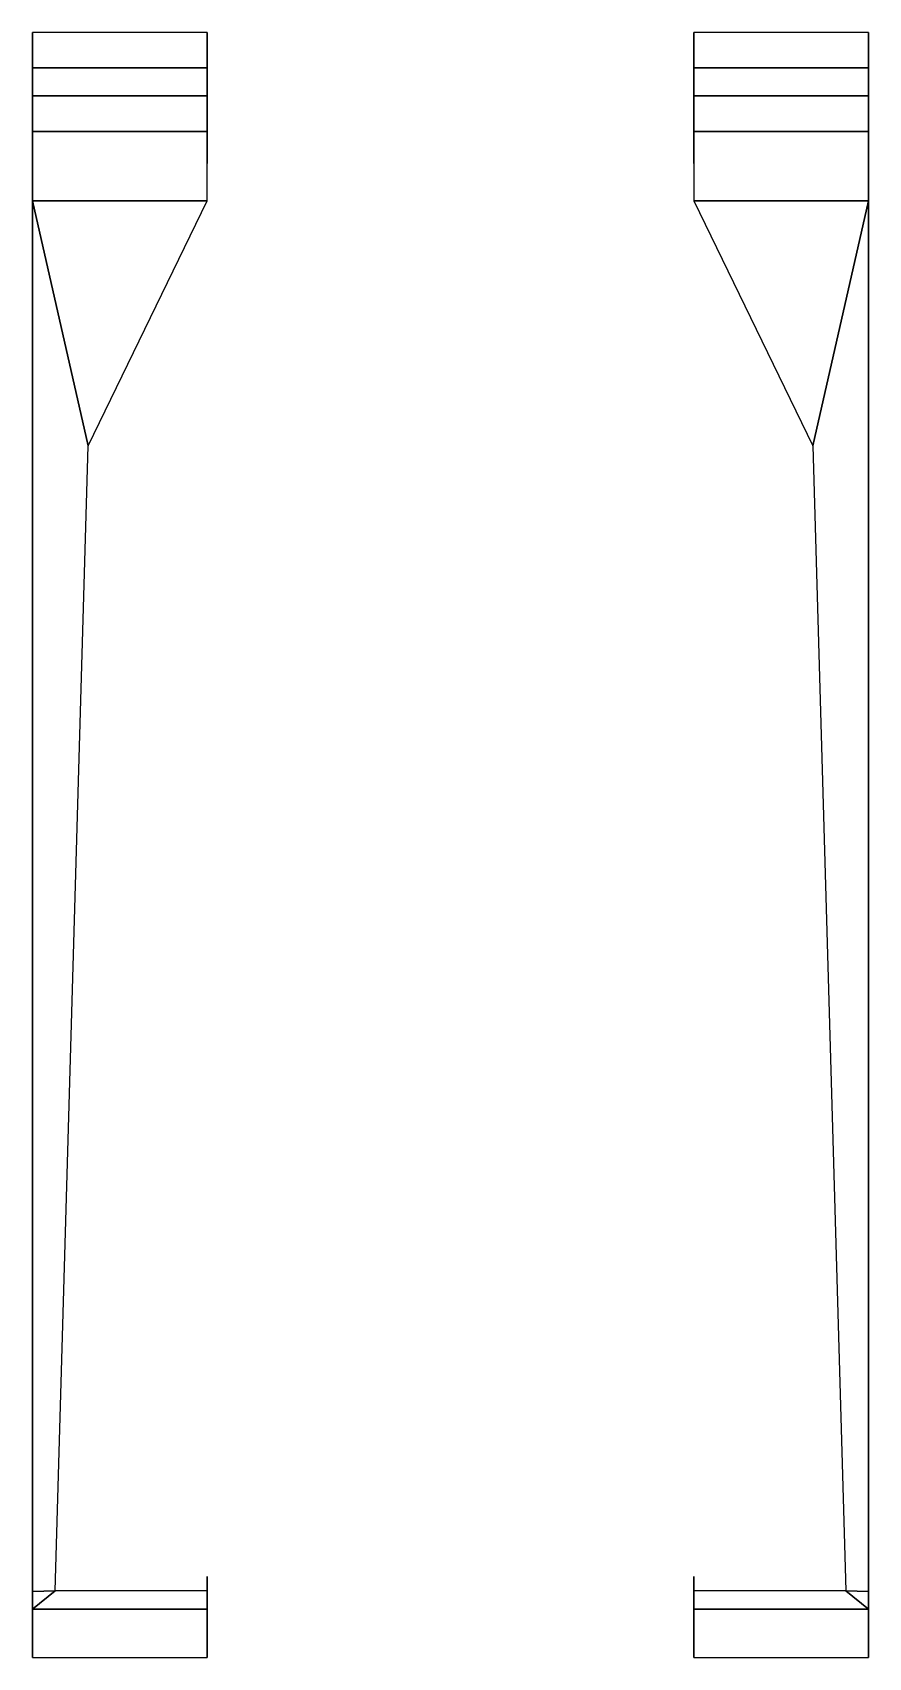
# Model space of a CAD drawing. Extents: x -1.65 to 1.65, y -3.17 to 3.24.
import ezdxf

# ---------------------------------------------------------------- set-up
doc = ezdxf.new("R2010")
doc.units = 0
doc.layers.add('FENDERS', color=6, linetype='CONTINUOUS')

msp = doc.modelspace()

# ---------------------------------------------------------------- linework, layer by layer
at = {"layer": 'FENDERS'}
for points in [[(-1.65, 3.24, 1.21), (-1.65, 3.1, 1.33), (-0.96, 3.1, 1.33), (-0.96, 3.24, 1.21)], [(-1.65, 3.22, 1.18), (-1.65, 3.08, 1.3), (-1.65, 3.1, 1.33), (-1.65, 3.24, 1.21)], [(-0.96, 3.24, 1.21), (-0.96, 3.1, 1.33), (-0.96, 3.16, 1.16)], [(0.96, 3.24, 1.21), (0.96, 3.1, 1.33), (1.65, 3.1, 1.33), (1.65, 3.24, 1.21)], [(0.96, 3.16, 1.16), (0.96, 3.16, 1.16), (0.96, 3.1, 1.33), (0.96, 3.24, 1.21)], [(1.65, 3.24, 1.21), (1.65, 3.1, 1.33), (1.65, 3.08, 1.3), (1.65, 3.22, 1.18)], [(-0.96, 3.1, 1.33), (-0.96, 2.99, 1.38), (-0.96, 2.7239, 1.4125), (-0.96, 3.16, 1.16)], [(0.96, 3.16, 1.16), (0.96, 2.7239, 1.4125), (0.96, 2.99, 1.38), (0.96, 3.1, 1.33)], [(-1.65, 3.08, 1.3), (-1.65, 2.98, 1.34), (-1.65, 2.99, 1.38), (-1.65, 3.1, 1.33)], [(-1.65, 3.1, 1.33), (-1.65, 2.99, 1.38), (-0.96, 2.99, 1.38), (-0.96, 3.1, 1.33)], [(0.96, 3.1, 1.33), (0.96, 2.99, 1.38), (1.65, 2.99, 1.38), (1.65, 3.1, 1.33)], [(1.65, 3.1, 1.33), (1.65, 2.99, 1.38), (1.65, 2.98, 1.34), (1.65, 3.08, 1.3)], [(-1.65, 2.98, 1.34), (-1.65, 2.84, 1.38), (-1.65, 2.85, 1.42), (-1.65, 2.99, 1.38)], [(-1.65, 2.99, 1.38), (-1.65, 2.85, 1.42), (-0.96, 2.85, 1.42), (-0.96, 2.99, 1.38)], [(-0.96, 2.99, 1.38), (-0.96, 2.85, 1.42), (-0.96, 2.7239, 1.4125)], [(0.96, 2.99, 1.38), (0.96, 2.85, 1.42), (1.65, 2.85, 1.42), (1.65, 2.99, 1.38)], [(0.96, 2.99, 1.38), (0.96, 2.7239, 1.4125), (0.96, 2.85, 1.42), (0.96, 2.99, 1.38)], [(1.65, 2.99, 1.38), (1.65, 2.85, 1.42), (1.65, 2.84, 1.38), (1.65, 2.98, 1.34)], [(-1.65, 2.85, 1.42), (-1.65, 2.5763, 1.4037), (-0.96, 2.5763, 1.4037), (-0.96, 2.85, 1.42)], [(-1.65, 2.84, 1.38), (-1.65, 2.5663, 1.3637), (-1.65, 2.5763, 1.4037), (-1.65, 2.85, 1.42)], [(0.96, 2.85, 1.42), (0.96, 2.5763, 1.4037), (1.65, 2.5763, 1.4037), (1.65, 2.85, 1.42)], [(1.65, 2.85, 1.42), (1.65, 2.5763, 1.4037), (1.65, 2.5663, 1.3637), (1.65, 2.84, 1.38)], [(-1.65, 2.5663, 1.3637), (-1.65, -2.92, 1.12), (-1.65, -2.91, 1.16), (-1.65, 2.5763, 1.4036)], [(-1.65, 2.5763, 1.4036), (-1.65, -2.91, 1.1601), (-1.56, -2.9072, 1.16), (-1.43, 1.61, 1.3607)], [(-1.65, 2.5763, 1.4037), (-1.43, 1.61, 1.3607), (-1.43, 1.61, 1.3607), (-0.96, 2.5763, 1.4037)], [(0.96, 2.5763, 1.4037), (1.43, 1.61, 1.3607), (1.43, 1.61, 1.3607), (1.65, 2.5763, 1.4037)], [(1.43, 1.61, 1.3607), (1.56, -2.9072, 1.16), (1.65, -2.91, 1.16), (1.65, 2.5763, 1.4037)], [(1.65, 2.5763, 1.4036), (1.65, -2.91, 1.16), (1.65, -2.92, 1.12), (1.65, 2.5663, 1.3637)], [(-0.96, -2.98, 1.15), (-0.96, -3.14, 0.95), (-0.96, -2.8499, 0.95), (-0.96, -2.9072, 1.16)], [(0.96, -2.9072, 1.16), (0.96, -2.8499, 0.95), (0.96, -3.14, 0.95), (0.96, -2.98, 1.15)], [(-1.56, -2.9072, 1.16), (-1.65, -2.98, 1.15), (-0.96, -2.98, 1.15), (-0.96, -2.9072, 1.16)], [(-1.65, -2.91, 1.1601), (-1.65, -2.98, 1.15), (-1.65, -2.98, 1.15), (-1.56, -2.9072, 1.16)], [(-1.65, -2.92, 1.1201), (-1.65, -2.97, 1.12), (-1.65, -2.98, 1.15), (-1.65, -2.91, 1.1601)], [(0.96, -2.9072, 1.16), (0.96, -2.98, 1.15), (1.65, -2.98, 1.15), (1.56, -2.9072, 1.16)], [(1.56, -2.9072, 1.16), (1.65, -2.98, 1.15), (1.65, -2.98, 1.15), (1.65, -2.91, 1.1601)], [(1.65, -2.91, 1.1601), (1.65, -2.98, 1.15), (1.65, -2.97, 1.12), (1.65, -2.92, 1.1201)], [(-1.65, -2.97, 1.12), (-1.65, -3.14, 0.95), (-1.65, -3.17, 0.97), (-1.65, -2.98, 1.15)], [(-1.65, -2.98, 1.15), (-1.65, -3.17, 0.97), (-0.96, -3.17, 0.97), (-0.96, -2.98, 1.15)], [(-0.96, -2.98, 1.15), (-0.96, -3.17, 0.97), (-0.96, -3.14, 0.95), (-0.96, -2.98, 1.15)], [(0.96, -2.98, 1.15), (0.96, -3.17, 0.97), (1.65, -3.17, 0.97), (1.65, -2.98, 1.15)], [(0.96, -2.98, 1.15), (0.96, -3.14, 0.95), (0.96, -3.17, 0.97), (0.96, -2.98, 1.15)], [(1.65, -2.98, 1.15), (1.65, -3.17, 0.97), (1.65, -3.14, 0.95), (1.65, -2.97, 1.12)]]:
    msp.add_3dface(points, dxfattribs=at)

doc.saveas('drawing.dxf')
